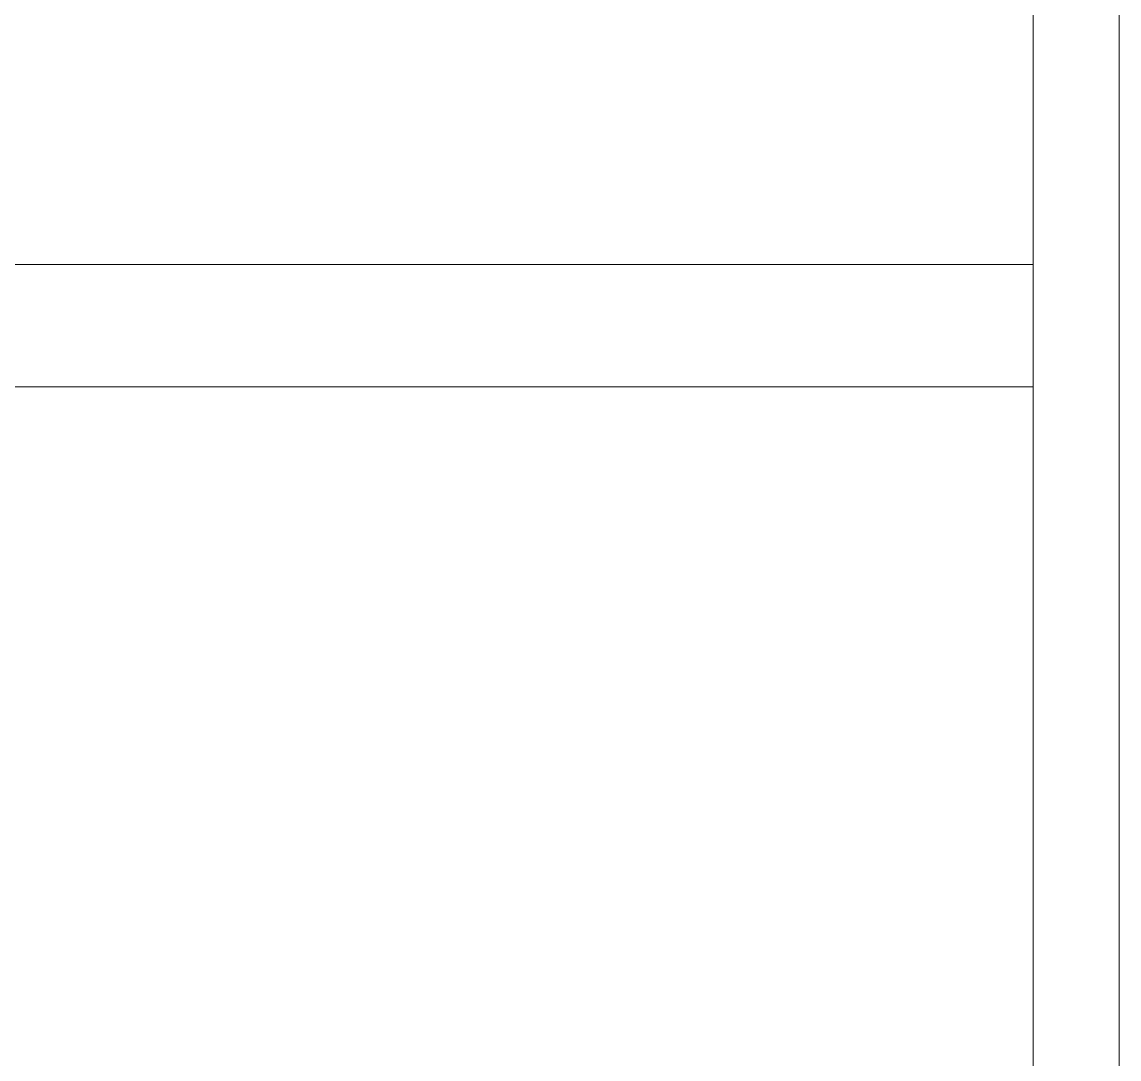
# Model space of a CAD drawing. Header units: millimetres. Extents: x 4137 to 6698, y 1400 to 3585.
# Drawn here: x 4945.21 to 4989.95, y 2550.88 to 2593.16 of the extents above; entities that cross this region are included whole.
import ezdxf

# ---------------------------------------------------------------- set-up
doc = ezdxf.new("R2010")
doc.units = ezdxf.units.MM
doc.layers.add('000-PI-ORMAR', color=2, linetype='Continuous')
doc.layers.add('002-PI-Kabelska kanalica', color=150, linetype='Continuous')

msp = doc.modelspace()

# ---------------------------------------------------------------- linework, layer by layer
at = {"layer": '000-PI-ORMAR', "color": 0, "linetype": 'ByBlock', "lineweight": 0}
msp.add_line((4989.948, 3405.778), (4989.948, 1515.778), dxfattribs=at)
at = {"layer": '002-PI-Kabelska kanalica', "color": 0, "linetype": 'ByBlock', "lineweight": 0}
msp.add_line((4986.448, 3405.778), (4986.448, 1635.778), dxfattribs=at)
at = {"layer": '002-PI-Kabelska kanalica', "color": 0, "linetype": 'ByBlock', "lineweight": 0, "ltscale": 0.25}
for p, q in [((4986.448, 2613.278), (4986.448, 2578.278)), ((4986.448, 2613.278), (4986.448, 2578.278)), ((4944.309, 2583.278), (4986.448, 2583.278)), ((4986.448, 2578.278), (4944.309, 2578.278))]:
    msp.add_line(p, q, dxfattribs=at)

doc.saveas('drawing.dxf')
